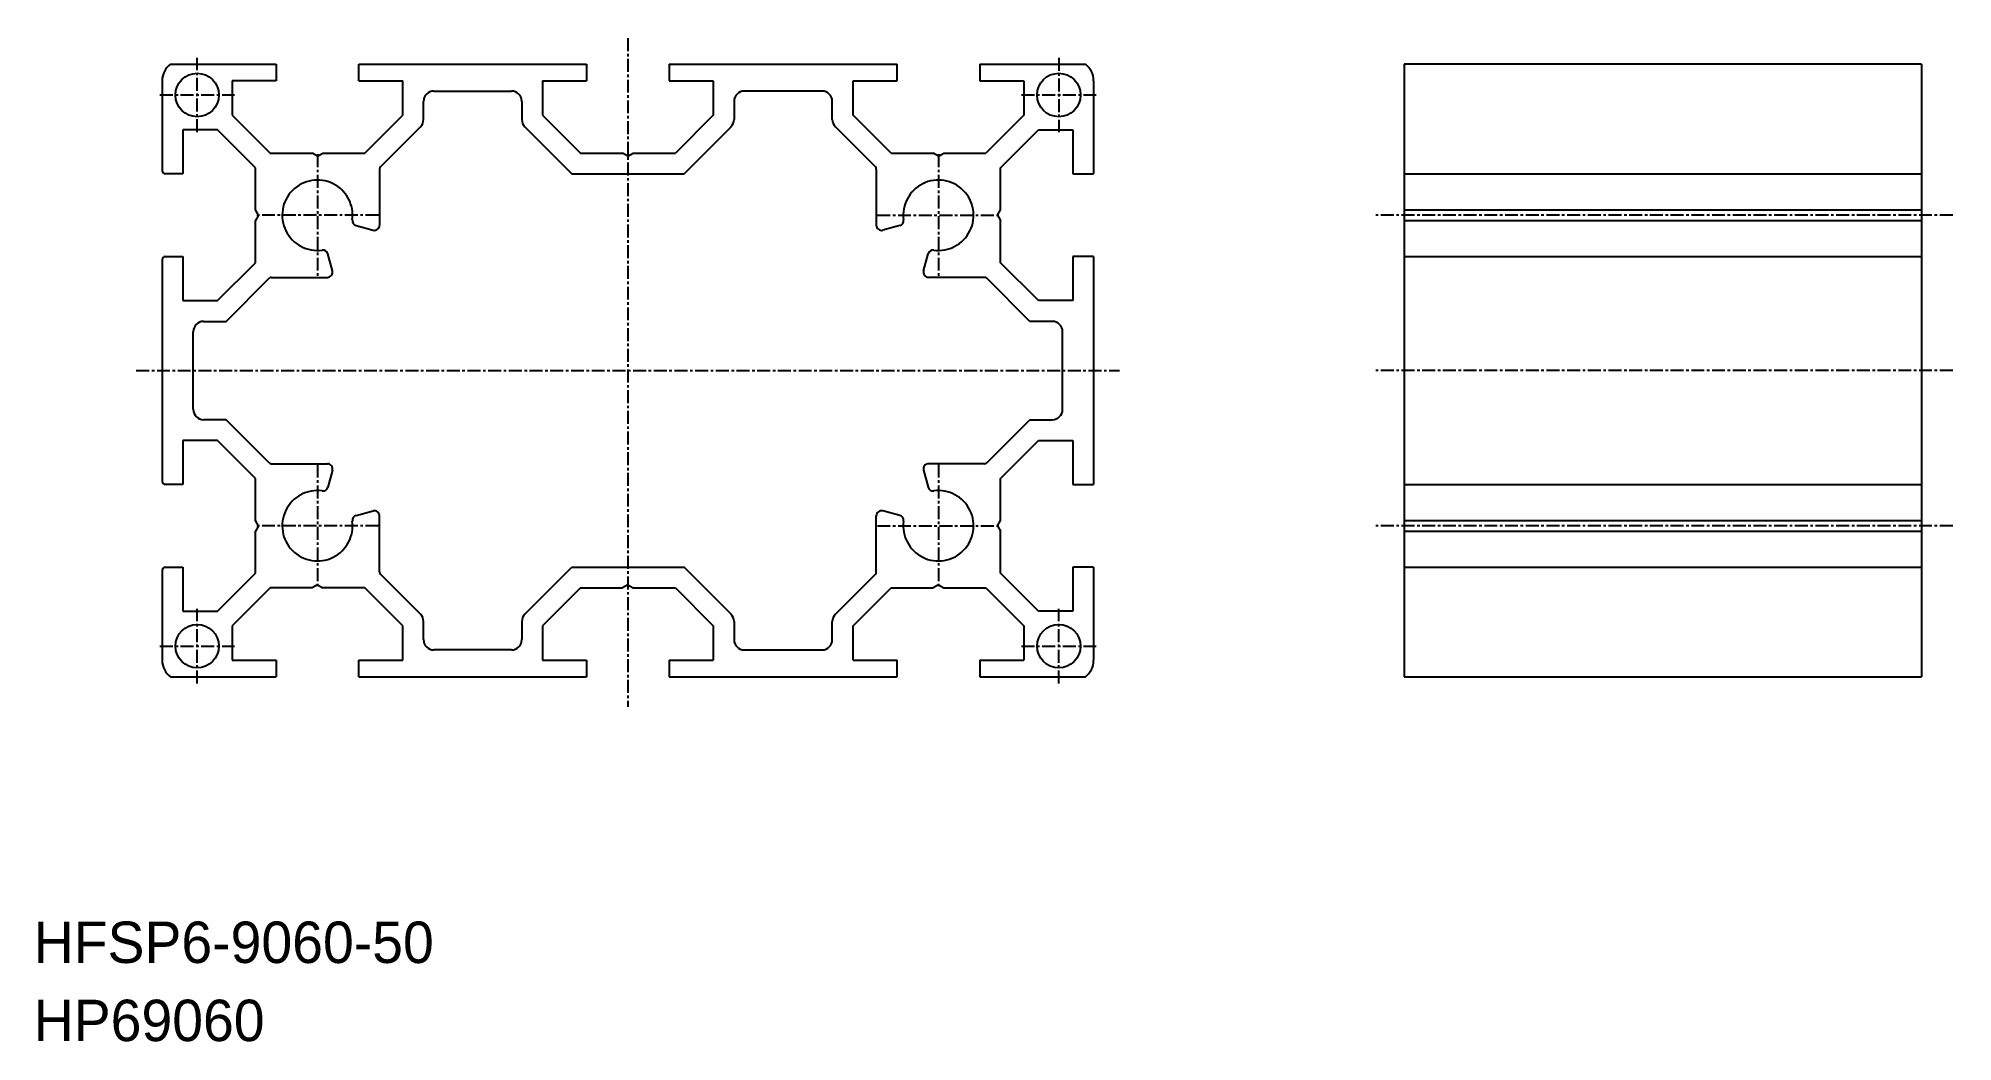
# Model space of a CAD drawing. Extents: x 0 to 185, y 0 to 97.
import ezdxf

# ---------------------------------------------------------------- set-up
doc = ezdxf.new("R2010")
doc.units = 0
doc.linetypes.add('CENTER', pattern=[2, 1.25, -0.25, 0.25, -0.25])
doc.layers.get('0').update_dxf_attribs({"linetype": 'CONTINUOUS'})
doc.layers.add('CENTER', color=1, linetype='CENTER')

msp = doc.modelspace()

# ---------------------------------------------------------------- linework, layer by layer
at = {"color": 7, "linetype": 'CONTINUOUS'}
for p, q in [((13.21, 94.39), (23.41, 94.39)), ((23.41, 94.39), (23.41, 92.79)), ((31.41, 92.79), (31.41, 94.39)), ((31.41, 94.39), (53.41, 94.39)), ((53.41, 94.39), (53.41, 92.79)), ((61.41, 94.39), (61.41, 92.79)), ((61.41, 94.39), (83.41, 94.39)), ((61.41, 94.39), (83.41, 94.39)), ((83.41, 92.79), (83.41, 94.39)), ((91.41, 94.39), (91.41, 92.79)), ((91.41, 94.39), (101.61, 94.39)), ((182.41, 94.39), (132.41, 94.39)), ((132.41, 94.39), (132.41, 35.19)), ((182.41, 94.39), (182.41, 35.19)), ((12.41, 92.79), (12.41, 84.09)), ((23.41, 92.79), (19.16, 92.79)), ((19.16, 92.79), (19.16, 89.45)), ((31.41, 92.79), (35.66, 92.79)), ((35.66, 89.45), (35.66, 92.79)), ((49.16, 92.79), (49.16, 89.45)), ((49.16, 92.79), (53.41, 92.79)), ((61.41, 92.79), (65.66, 92.79)), ((65.66, 92.79), (65.66, 89.45)), ((79.16, 89.45), (79.16, 92.79)), ((79.16, 92.79), (83.41, 92.79)), ((91.41, 92.79), (95.66, 92.79)), ((95.66, 92.79), (95.66, 89.45)), ((102.41, 92.79), (102.41, 83.79)), ((37.66, 89.04), (37.66, 90.79)), ((38.66, 91.79), (46.16, 91.79)), ((47.16, 90.79), (47.16, 89.04)), ((67.66, 90.79), (67.66, 89.04)), ((76.16, 91.79), (68.66, 91.79)), ((77.16, 89.04), (77.16, 90.79)), ((19.16, 89.45), (22.83, 85.79)), ((32, 85.79), (35.66, 89.45)), ((49.16, 89.45), (52.83, 85.79)), ((65.66, 89.45), (62, 85.79)), ((82.83, 85.79), (79.16, 89.45)), ((95.66, 89.45), (92, 85.79)), ((14.41, 88.04), (14.41, 83.79)), ((17.75, 88.04), (14.41, 88.04)), ((21.41, 84.37), (17.75, 88.04)), ((33.5, 84.46), (37.37, 88.33)), ((47.46, 88.33), (52, 83.79)), ((67.37, 88.33), (62.83, 83.79)), ((81.32, 84.46), (77.46, 88.33)), ((93.41, 84.37), (97.08, 88.04)), ((97.08, 88.04), (100.41, 88.04)), ((100.41, 88.04), (100.41, 83.79)), ((22.83, 85.79), (26.89, 85.79)), ((27.41, 85.49), (26.89, 85.79)), ((27.41, 85.49), (27.93, 85.79)), ((27.93, 85.79), (32, 85.79)), ((52.83, 85.79), (56.89, 85.79)), ((57.41, 85.49), (56.89, 85.79)), ((57.41, 85.49), (57.93, 85.79)), ((57.93, 85.79), (62, 85.79)), ((82.83, 85.79), (86.89, 85.79)), ((87.41, 85.49), (86.89, 85.79)), ((87.41, 85.49), (87.93, 85.79)), ((87.93, 85.79), (92, 85.79)), ((14.41, 83.79), (12.71, 83.79)), ((21.41, 80.31), (21.41, 84.37)), ((33.41, 84.25), (33.41, 78.83)), ((52, 83.79), (62.83, 83.79)), ((81.41, 84.25), (81.41, 78.83)), ((93.41, 80.31), (93.41, 84.37)), ((100.41, 83.79), (102.41, 83.79)), ((132.41, 83.79), (182.41, 83.79)), ((21.71, 79.79), (21.41, 80.31)), ((21.71, 79.79), (21.41, 79.27)), ((93.11, 79.79), (93.41, 80.31)), ((93.11, 79.79), (93.41, 79.27)), ((132.41, 80.31), (182.41, 80.31)), ((21.41, 75.2), (21.41, 79.27)), ((31.15, 78.79), (32.78, 78.35)), ((83.68, 78.79), (82.04, 78.35)), ((93.41, 75.2), (93.41, 79.27)), ((132.41, 79.27), (182.41, 79.27)), ((28.85, 74.42), (28.41, 76.05)), ((85.97, 74.42), (86.41, 76.05)), ((12.41, 75.49), (12.41, 54.09)), ((12.71, 75.79), (14.41, 75.79)), ((14.41, 75.79), (14.41, 71.54)), ((17.75, 71.54), (21.41, 75.2)), ((97.08, 71.54), (93.41, 75.2)), ((102.41, 75.79), (100.41, 75.79)), ((100.41, 75.79), (100.41, 71.54)), ((102.41, 75.79), (102.41, 53.79)), ((132.41, 75.79), (182.41, 75.79)), ((18.58, 69.54), (22.74, 73.7)), ((22.95, 73.79), (28.37, 73.79)), ((91.87, 73.79), (86.46, 73.79)), ((96.25, 69.54), (92.09, 73.7)), ((14.41, 71.54), (17.75, 71.54)), ((100.41, 71.54), (97.08, 71.54)), ((15.41, 61.04), (15.41, 68.54)), ((16.41, 69.54), (18.58, 69.54)), ((98.41, 69.54), (96.25, 69.54)), ((99.41, 61.04), (99.41, 68.54)), ((18.58, 60.04), (16.41, 60.04)), ((22.74, 55.88), (18.58, 60.04)), ((92.09, 55.88), (96.25, 60.04)), ((96.25, 60.04), (98.41, 60.04)), ((17.75, 58.04), (14.41, 58.04)), ((14.41, 58.04), (14.41, 53.79)), ((21.41, 54.37), (17.75, 58.04)), ((93.41, 54.37), (97.08, 58.04)), ((97.08, 58.04), (100.41, 58.04)), ((100.41, 58.04), (100.41, 53.79)), ((22.95, 55.79), (28.37, 55.79)), ((91.87, 55.79), (86.46, 55.79)), ((14.41, 53.79), (12.71, 53.79)), ((21.41, 50.31), (21.41, 54.37)), ((28.85, 55.16), (28.41, 53.52)), ((85.97, 55.16), (86.41, 53.52)), ((93.41, 50.31), (93.41, 54.37)), ((100.41, 53.79), (102.41, 53.79)), ((132.41, 53.79), (182.41, 53.79)), ((21.71, 49.79), (21.41, 50.31)), ((31.15, 50.79), (32.78, 51.23)), ((33.41, 45.33), (33.41, 50.74)), ((81.41, 45.33), (81.41, 50.74)), ((83.68, 50.79), (82.04, 51.23)), ((93.11, 49.79), (93.41, 50.31)), ((132.41, 50.31), (182.41, 50.31)), ((21.71, 49.79), (21.41, 49.27)), ((21.41, 45.2), (21.41, 49.27)), ((93.11, 49.79), (93.41, 49.27)), ((93.41, 45.2), (93.41, 49.27)), ((132.41, 49.27), (182.41, 49.27)), ((12.41, 45.49), (12.41, 36.79)), ((12.71, 45.79), (14.41, 45.79)), ((14.41, 45.79), (14.41, 41.54)), ((17.75, 41.54), (21.41, 45.2)), ((37.37, 41.25), (33.5, 45.11)), ((47.46, 41.25), (52, 45.79)), ((52, 45.79), (62.83, 45.79)), ((67.37, 41.25), (62.83, 45.79)), ((77.46, 41.25), (81.32, 45.11)), ((97.08, 41.54), (93.41, 45.2)), ((102.41, 45.79), (100.41, 45.79)), ((100.41, 45.79), (100.41, 41.54)), ((102.41, 45.79), (102.41, 36.79)), ((132.41, 45.79), (182.41, 45.79)), ((22.83, 43.79), (19.16, 40.12)), ((26.89, 43.79), (22.83, 43.79)), ((27.41, 44.09), (26.89, 43.79)), ((27.41, 44.09), (27.93, 43.79)), ((32, 43.79), (27.93, 43.79)), ((35.66, 40.12), (32, 43.79)), ((52.83, 43.79), (49.16, 40.12)), ((52.83, 43.79), (56.89, 43.79)), ((57.41, 44.09), (56.89, 43.79)), ((57.41, 44.09), (57.93, 43.79)), ((57.93, 43.79), (62, 43.79)), ((62, 43.79), (65.66, 40.12)), ((79.16, 40.12), (82.83, 43.79)), ((82.83, 43.79), (86.89, 43.79)), ((87.41, 44.09), (86.89, 43.79)), ((87.41, 44.09), (87.93, 43.79)), ((87.93, 43.79), (92, 43.79)), ((92, 43.79), (95.66, 40.12)), ((14.41, 41.54), (17.75, 41.54)), ((100.41, 41.54), (97.08, 41.54)), ((19.16, 40.12), (19.16, 36.79)), ((35.66, 36.79), (35.66, 40.12)), ((37.66, 38.79), (37.66, 40.54)), ((47.16, 40.54), (47.16, 38.79)), ((49.16, 40.12), (49.16, 36.79)), ((65.66, 40.12), (65.66, 36.79)), ((67.66, 40.54), (67.66, 38.79)), ((77.16, 38.79), (77.16, 40.54)), ((79.16, 36.79), (79.16, 40.12)), ((95.66, 40.12), (95.66, 36.79)), ((46.16, 37.79), (38.66, 37.79)), ((68.66, 37.79), (76.16, 37.79)), ((13.21, 35.19), (23.41, 35.19)), ((19.16, 36.79), (23.41, 36.79)), ((23.41, 36.79), (23.41, 35.19)), ((31.41, 35.19), (31.41, 36.79)), ((31.41, 36.79), (35.66, 36.79)), ((31.41, 35.19), (53.41, 35.19)), ((49.16, 36.79), (53.41, 36.79)), ((53.41, 36.79), (53.41, 35.19)), ((61.41, 36.79), (61.41, 35.19)), ((61.41, 36.79), (65.66, 36.79)), ((61.41, 35.19), (83.41, 35.19)), ((79.16, 36.79), (83.41, 36.79)), ((83.41, 35.19), (83.41, 36.79)), ((91.41, 36.79), (91.41, 35.19)), ((91.41, 36.79), (95.66, 36.79)), ((91.41, 35.19), (101.61, 35.19)), ((132.41, 35.19), (182.41, 35.19))]:
    msp.add_line(p, q, dxfattribs=at)
for centre in [(15.79, 91.41), (99.04, 91.41), (15.79, 38.16), (99.04, 38.16)]:
    msp.add_circle(centre, 2.1, dxfattribs=at)
for centre, radius, start, end in [((14.41, 92.79), 2, 126.8699, 180), ((100.41, 92.79), 2, 0, 53.1287), ((38.66, 90.79), 1, 90, 180), ((46.16, 90.79), 1, 0, 90), ((68.66, 90.79), 1, 90, 180), ((76.16, 90.79), 1, 0, 90), ((36.66, 89.04), 1, 315, 0), ((48.16, 89.04), 1, 180, 225), ((66.66, 89.04), 1, 315, 0), ((78.16, 89.04), 1, 180, 225), ((12.71, 84.09), 0.3, 180, 270), ((33.71, 84.25), 0.3, 135, 180), ((81.11, 84.25), 0.3, 0, 45), ((27.41, 79.79), 3.4, 352.3654, 277.634), ((87.41, 79.79), 3.4, 262.3659, 187.6346), ((31.28, 79.27), 0.5, 172.3654, 255), ((32.91, 78.83), 0.5, 255, 0), ((81.91, 78.83), 0.5, 180, 285), ((83.55, 79.27), 0.5, 285, 7.6346), ((27.93, 75.92), 0.5, 15, 97.634), ((86.89, 75.92), 0.5, 82.3659, 165), ((12.71, 75.49), 0.3, 90, 180), ((28.37, 74.29), 0.5, 270, 15), ((86.46, 74.29), 0.5, 165, 270), ((22.95, 73.49), 0.3, 90, 135), ((91.87, 73.49), 0.3, 45, 90), ((16.41, 68.54), 1, 90, 180), ((98.41, 68.54), 1, 0, 90), ((16.41, 61.04), 1, 180, 270), ((98.41, 61.04), 1, 270, 0), ((22.95, 56.09), 0.3, 225, 270), ((28.37, 55.29), 0.5, 345, 90), ((86.46, 55.29), 0.5, 90, 195), ((91.87, 56.09), 0.3, 270, 315), ((12.71, 54.09), 0.3, 180, 270), ((27.41, 49.79), 3.4, 82.3659, 7.6341), ((27.93, 53.65), 0.5, 262.3659, 345), ((87.41, 49.79), 3.4, 172.3659, 97.6341), ((86.89, 53.65), 0.5, 195, 277.6341), ((31.28, 50.31), 0.5, 105, 187.6341), ((32.91, 50.74), 0.5, 0, 105), ((81.91, 50.74), 0.5, 75, 180), ((83.55, 50.31), 0.5, 352.3659, 75), ((12.71, 45.49), 0.3, 90, 180), ((33.71, 45.33), 0.3, 180, 225), ((81.11, 45.33), 0.3, 315, 0), ((36.66, 40.54), 1, 0, 45), ((48.16, 40.54), 1, 135, 180), ((66.66, 40.54), 1, 0, 45), ((78.16, 40.54), 1, 135, 180), ((38.66, 38.79), 1, 180, 270), ((46.16, 38.79), 1, 270, 0), ((68.66, 38.79), 1, 180, 270), ((76.16, 38.79), 1, 270, 0), ((14.41, 36.79), 2, 180, 233.1301), ((100.41, 36.79), 2, 306.8699, 0)]:
    msp.add_arc(centre, radius, start, end, dxfattribs=at)
at = {"layer": 'CENTER', "color": 1, "linetype": 'CENTER'}
for p, q in [((57.41, 96.89), (57.41, 32.29)), ((15.79, 87.81), (15.79, 95.01)), ((99.04, 95.01), (99.04, 87.81)), ((12.19, 91.41), (19.39, 91.41)), ((95.44, 91.41), (102.64, 91.41)), ((27.41, 85.69), (27.41, 73.89)), ((87.41, 85.69), (87.41, 73.89)), ((33.31, 79.79), (21.51, 79.79)), ((81.51, 79.79), (93.31, 79.79)), ((185.41, 79.79), (129.41, 79.79)), ((9.91, 64.79), (104.91, 64.79)), ((185.41, 64.79), (129.41, 64.79)), ((27.41, 55.69), (27.41, 43.89)), ((87.41, 55.69), (87.41, 43.89)), ((33.31, 49.79), (21.51, 49.79)), ((81.51, 49.79), (93.31, 49.79)), ((185.41, 49.79), (129.41, 49.79)), ((15.79, 34.56), (15.79, 41.76)), ((99.04, 34.56), (99.04, 41.76)), ((12.19, 38.16), (19.39, 38.16)), ((95.44, 38.16), (102.64, 38.16))]:
    msp.add_line(p, q, dxfattribs=at)

# ---------------------------------------------------------------- texts
at = {"color": 7, "linetype": 'CONTINUOUS'}
for s, p in [('HFSP6-9060-50', (0, 7.55)), ('HP69060', (0, 0))]:
    msp.add_text(s, height=4, dxfattribs=at).set_placement(p)

doc.saveas('drawing.dxf')
